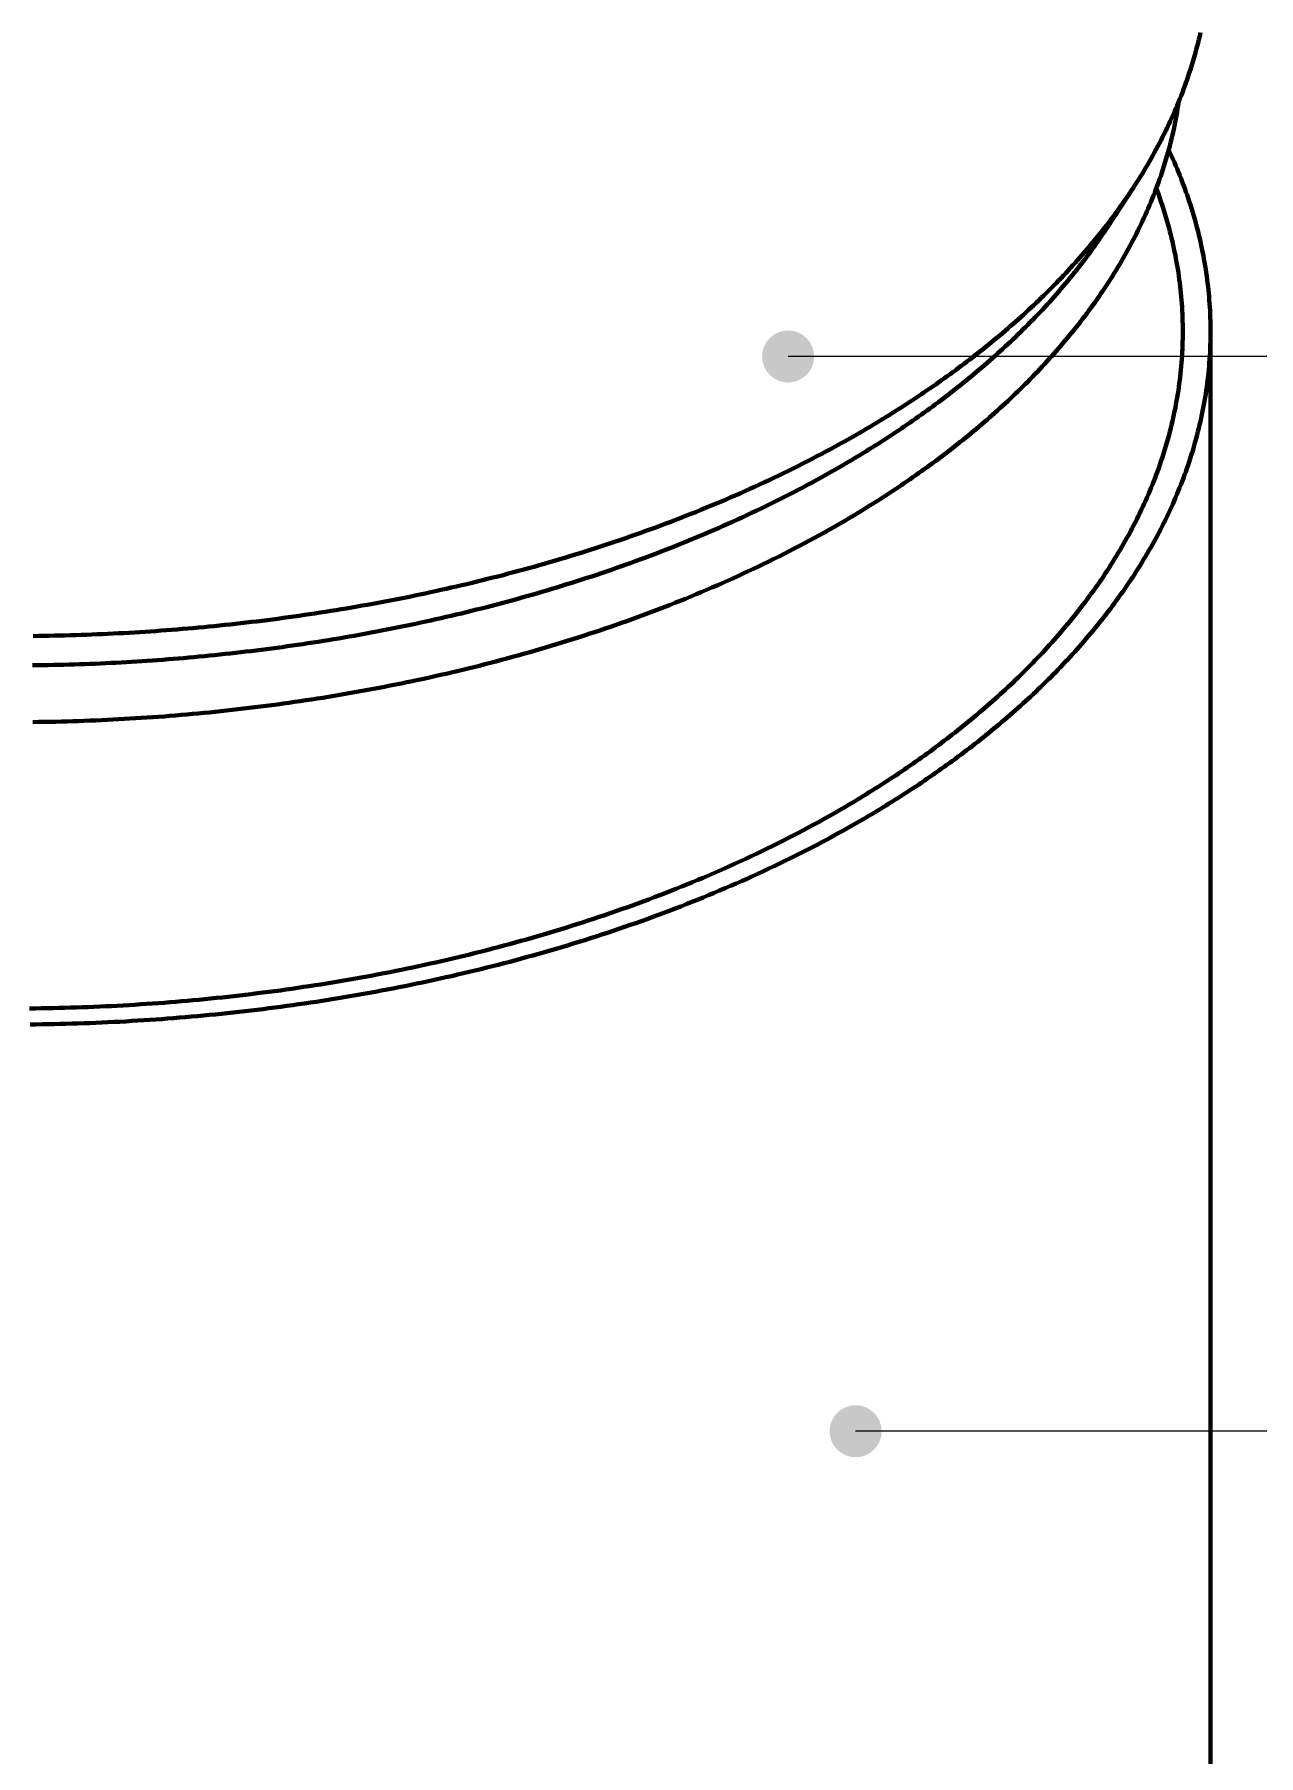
# Model space of a CAD drawing. Header units: millimetres. Extents: x 0 to 420, y 0 to 297.
# Drawn here: x 139.09 to 167.29, y 142.53 to 182.17 of the extents above; entities that cross this region are included whole.
import ezdxf

# ---------------------------------------------------------------- set-up
doc = ezdxf.new("R2010")
doc.units = ezdxf.units.MM
doc.layers.add('01-VISIBLE', color=7, linetype='CONTINUOUS', lineweight=70)
doc.layers.add('08-FINA', color=5, linetype='CONTINUOUS', lineweight=18)

msp = doc.modelspace()

# ---------------------------------------------------------------- hatches: boundary and pattern name
at = {"layer": '08-FINA'}
h = msp.add_hatch(color=7, dxfattribs=at)
h.dxf.hatch_style = 1
edge = h.paths.add_edge_path()
edge.add_arc((156.454, 174.753), 0.6, 0, 360)
h = msp.add_hatch(color=7, dxfattribs=at)
h.dxf.hatch_style = 1
edge = h.paths.add_edge_path()
edge.add_arc((158.008, 149.999), 0.6, 0, 360)

# ---------------------------------------------------------------- linework, layer by layer
at = {"layer": '01-VISIBLE'}
for p, q in [((163.801, 177.718), (164.4, 178.632)), ((166.186, 94.823), (166.186, 175.33))]:
    msp.add_line(p, q, dxfattribs=at)
for points in [[(164.4, 178.632), (164.443, 178.699), (164.487, 178.767), (164.529, 178.834), (164.572, 178.902), (164.614, 178.971), (164.655, 179.039), (164.696, 179.108), (164.737, 179.177), (164.777, 179.246), (164.817, 179.316), (164.856, 179.385), (164.895, 179.456), (164.933, 179.526), (164.971, 179.596), (165.008, 179.667), (165.045, 179.738), (165.081, 179.81), (165.117, 179.881), (165.152, 179.953), (165.187, 180.025), (165.221, 180.098), (165.255, 180.17), (165.289, 180.243), (165.321, 180.316), (165.353, 180.389), (165.385, 180.463), (165.416, 180.537), (165.447, 180.611), (165.477, 180.685), (165.506, 180.759), (165.535, 180.834), (165.563, 180.909), (165.591, 180.984), (165.618, 181.059), (165.645, 181.135), (165.671, 181.211), (165.696, 181.287), (165.721, 181.363), (165.745, 181.439), (165.769, 181.516), (165.792, 181.592), (165.814, 181.669), (165.836, 181.746), (165.857, 181.823), (165.878, 181.901), (165.898, 181.978), (165.917, 182.056), (165.935, 182.134), (165.953, 182.212)], [(157.635, 170.898), (157.704, 170.938), (157.773, 170.979), (157.842, 171.019), (157.911, 171.06), (157.98, 171.101), (158.049, 171.142), (158.117, 171.184), (158.186, 171.226), (158.254, 171.268), (158.322, 171.31), (158.39, 171.352), (158.458, 171.395), (158.526, 171.438), (158.593, 171.481), (158.661, 171.524), (158.728, 171.568), (158.795, 171.612), (158.862, 171.656), (158.929, 171.7), (158.996, 171.744), (159.062, 171.789), (159.128, 171.834), (159.195, 171.879), (159.261, 171.925), (159.327, 171.97), (159.392, 172.016), (159.458, 172.062), (159.523, 172.109), (159.588, 172.155), (159.653, 172.202), (159.718, 172.249), (159.783, 172.297), (159.847, 172.344), (159.912, 172.392), (159.976, 172.44), (160.04, 172.489), (160.103, 172.537), (160.167, 172.586), (160.23, 172.635), (160.293, 172.685), (160.356, 172.734), (160.419, 172.784), (160.482, 172.834), (160.544, 172.885), (160.606, 172.935), (160.668, 172.986), (160.73, 173.037), (160.791, 173.089), (160.852, 173.14), (160.913, 173.192), (160.974, 173.245), (161.035, 173.297), (161.095, 173.35), (161.155, 173.403), (161.215, 173.456), (161.275, 173.509), (161.334, 173.563), (161.394, 173.617), (161.453, 173.672), (161.511, 173.726), (161.57, 173.781), (161.628, 173.836), (161.686, 173.891), (161.744, 173.947), (161.801, 174.003), (161.858, 174.059), (161.915, 174.116), (161.972, 174.172), (162.028, 174.23), (162.084, 174.287), (162.14, 174.344), (162.195, 174.402), (162.25, 174.46), (162.305, 174.519), (162.36, 174.578), (162.414, 174.636), (162.468, 174.696), (162.522, 174.755), (162.575, 174.815), (162.628, 174.875), (162.681, 174.936), (162.733, 174.996), (162.785, 175.057), (162.837, 175.118), (162.888, 175.18), (162.939, 175.242), (162.99, 175.304), (163.04, 175.366), (163.09, 175.429), (163.14, 175.492), (163.189, 175.555), (163.238, 175.618), (163.287, 175.682), (163.335, 175.746), (163.383, 175.811), (163.43, 175.875), (163.477, 175.94), (163.524, 176.005), (163.57, 176.071), (163.616, 176.136), (163.661, 176.203), (163.706, 176.269), (163.751, 176.335), (163.795, 176.402), (163.839, 176.469), (163.882, 176.537), (163.925, 176.605), (163.968, 176.673), (164.009, 176.741), (164.051, 176.809), (164.092, 176.878), (164.133, 176.947), (164.173, 177.017), (164.213, 177.086), (164.252, 177.156), (164.29, 177.226), (164.329, 177.297), (164.366, 177.368), (164.404, 177.439), (164.44, 177.51), (164.477, 177.581), (164.512, 177.653), (164.548, 177.725), (164.582, 177.797), (164.616, 177.87), (164.65, 177.943), (164.683, 178.016), (164.716, 178.089), (164.748, 178.162), (164.779, 178.236), (164.81, 178.31), (164.84, 178.384), (164.87, 178.459), (164.899, 178.533), (164.928, 178.608), (164.956, 178.683), (164.983, 178.759), (165.01, 178.834), (165.036, 178.91), (165.062, 178.986), (165.087, 179.062), (165.111, 179.138), (165.135, 179.215), (165.158, 179.292), (165.18, 179.369), (165.202, 179.446), (165.223, 179.523), (165.244, 179.601), (165.264, 179.678), (165.283, 179.756), (165.302, 179.834), (165.32, 179.912), (165.337, 179.99), (165.354, 180.069), (165.37, 180.147), (165.385, 180.226), (165.399, 180.305), (165.413, 180.384), (165.427, 180.463), (165.439, 180.542), (165.451, 180.621)], [(166.186, 175.33), (166.185, 175.41), (166.184, 175.49), (166.182, 175.57), (166.18, 175.65), (166.177, 175.73), (166.173, 175.81), (166.169, 175.89), (166.163, 175.97), (166.157, 176.05), (166.151, 176.13), (166.144, 176.21), (166.136, 176.289), (166.127, 176.369), (166.118, 176.449), (166.108, 176.528), (166.097, 176.607), (166.085, 176.687), (166.073, 176.766), (166.061, 176.845), (166.047, 176.924), (166.033, 177.003), (166.019, 177.082), (166.003, 177.16), (165.987, 177.239), (165.97, 177.317), (165.953, 177.395), (165.935, 177.474), (165.916, 177.551), (165.897, 177.629), (165.877, 177.707), (165.857, 177.784), (165.836, 177.862), (165.814, 177.939), (165.791, 178.016), (165.768, 178.092), (165.745, 178.169), (165.72, 178.245), (165.696, 178.321), (165.67, 178.397), (165.644, 178.473), (165.618, 178.549), (165.59, 178.624), (165.563, 178.699), (165.534, 178.774), (165.505, 178.849), (165.476, 178.924), (165.446, 178.998), (165.415, 179.072), (165.384, 179.146), (165.352, 179.219), (165.32, 179.293), (165.287, 179.366), (165.254, 179.439), (165.22, 179.511)], [(158.087, 172.988), (158.157, 173.029), (158.226, 173.069), (158.296, 173.11), (158.365, 173.151), (158.435, 173.192), (158.504, 173.234), (158.573, 173.276), (158.641, 173.318), (158.71, 173.36), (158.779, 173.402), (158.847, 173.445), (158.915, 173.488), (158.984, 173.531), (159.052, 173.574), (159.119, 173.618), (159.187, 173.661), (159.255, 173.705), (159.322, 173.749), (159.389, 173.794), (159.456, 173.839), (159.523, 173.883), (159.59, 173.929), (159.657, 173.974), (159.723, 174.02), (159.79, 174.065), (159.856, 174.111), (159.922, 174.158), (159.987, 174.204), (160.053, 174.251), (160.119, 174.298), (160.184, 174.345), (160.249, 174.393), (160.314, 174.441), (160.379, 174.489), (160.443, 174.537), (160.508, 174.585), (160.572, 174.634), (160.636, 174.683), (160.7, 174.732), (160.763, 174.782), (160.827, 174.831), (160.89, 174.881), (160.953, 174.932), (161.016, 174.982), (161.079, 175.033), (161.141, 175.084), (161.203, 175.135), (161.265, 175.186), (161.327, 175.238), (161.389, 175.29), (161.45, 175.342), (161.511, 175.395), (161.572, 175.448), (161.633, 175.501), (161.693, 175.554), (161.754, 175.608), (161.814, 175.661), (161.873, 175.715), (161.933, 175.77), (161.992, 175.824), (162.051, 175.879), (162.11, 175.934), (162.169, 175.99), (162.227, 176.045), (162.285, 176.101), (162.343, 176.158), (162.4, 176.214), (162.458, 176.271), (162.515, 176.328), (162.571, 176.385), (162.628, 176.443), (162.684, 176.501), (162.74, 176.559), (162.795, 176.617), (162.85, 176.676), (162.905, 176.735), (162.96, 176.794), (163.015, 176.853), (163.069, 176.913), (163.122, 176.973), (163.176, 177.034), (163.229, 177.094), (163.282, 177.155), (163.334, 177.216), (163.387, 177.278), (163.438, 177.339), (163.49, 177.401), (163.541, 177.464), (163.592, 177.526), (163.642, 177.589), (163.693, 177.652), (163.742, 177.715), (163.792, 177.779), (163.841, 177.843), (163.89, 177.907), (163.938, 177.972), (163.986, 178.037), (164.033, 178.102), (164.081, 178.167), (164.127, 178.233), (164.174, 178.299), (164.22, 178.365), (164.265, 178.431), (164.311, 178.498), (164.355, 178.565), (164.4, 178.632)], [(165.546, 175.33), (165.545, 175.41), (165.544, 175.49), (165.542, 175.57), (165.54, 175.651), (165.537, 175.731), (165.533, 175.811), (165.528, 175.891), (165.523, 175.971), (165.517, 176.051), (165.51, 176.131), (165.502, 176.211), (165.494, 176.291), (165.485, 176.371), (165.476, 176.451), (165.465, 176.53), (165.454, 176.61), (165.443, 176.689), (165.43, 176.769), (165.417, 176.848), (165.404, 176.927), (165.389, 177.006), (165.374, 177.085), (165.358, 177.163), (165.342, 177.242), (165.325, 177.32), (165.307, 177.399), (165.288, 177.477), (165.269, 177.555), (165.249, 177.633), (165.229, 177.71), (165.208, 177.788), (165.186, 177.865), (165.164, 177.942), (165.141, 178.019), (165.117, 178.096), (165.093, 178.172), (165.068, 178.249), (165.043, 178.325), (165.017, 178.401), (164.99, 178.476), (164.963, 178.552), (164.935, 178.627)], [(157.635, 172.204), (157.704, 172.245), (157.773, 172.285), (157.842, 172.326), (157.912, 172.367), (157.98, 172.408), (158.049, 172.449), (158.118, 172.491), (158.186, 172.533), (158.255, 172.575), (158.323, 172.617), (158.391, 172.659), (158.459, 172.702), (158.527, 172.745), (158.595, 172.788), (158.662, 172.831), (158.729, 172.875), (158.797, 172.919), (158.864, 172.963), (158.931, 173.007), (158.997, 173.052), (159.064, 173.097), (159.13, 173.142), (159.197, 173.187), (159.263, 173.232), (159.329, 173.278), (159.394, 173.324), (159.46, 173.37), (159.525, 173.417), (159.591, 173.464), (159.656, 173.511), (159.721, 173.558), (159.785, 173.605), (159.85, 173.653), (159.914, 173.701), (159.979, 173.749), (160.043, 173.797), (160.106, 173.846), (160.17, 173.895), (160.233, 173.944), (160.297, 173.994), (160.36, 174.043), (160.422, 174.093), (160.485, 174.143), (160.547, 174.194), (160.61, 174.245), (160.672, 174.296), (160.733, 174.347), (160.795, 174.398), (160.856, 174.45), (160.917, 174.502), (160.978, 174.554), (161.039, 174.607), (161.099, 174.66), (161.16, 174.713), (161.22, 174.766), (161.279, 174.82), (161.339, 174.874), (161.398, 174.928), (161.457, 174.982), (161.516, 175.037), (161.574, 175.092), (161.633, 175.147), (161.691, 175.202), (161.748, 175.258), (161.806, 175.314), (161.863, 175.371), (161.92, 175.427), (161.977, 175.484), (162.033, 175.541), (162.089, 175.598), (162.145, 175.656), (162.2, 175.714), (162.256, 175.772), (162.31, 175.831), (162.365, 175.89), (162.419, 175.949), (162.473, 176.008), (162.527, 176.068), (162.581, 176.128), (162.634, 176.188), (162.686, 176.248), (162.739, 176.309), (162.791, 176.37), (162.843, 176.432), (162.894, 176.493), (162.945, 176.555), (162.996, 176.617), (163.046, 176.68), (163.096, 176.742), (163.146, 176.805), (163.195, 176.869), (163.244, 176.932), (163.293, 176.996), (163.341, 177.06), (163.389, 177.125), (163.436, 177.19), (163.483, 177.255), (163.53, 177.32), (163.576, 177.386), (163.622, 177.451), (163.667, 177.518), (163.712, 177.584), (163.757, 177.651), (163.801, 177.718)], [(157.635, 164.303), (157.704, 164.343), (157.773, 164.384), (157.843, 164.424), (157.912, 164.465), (157.981, 164.506), (158.049, 164.548), (158.118, 164.589), (158.187, 164.631), (158.255, 164.673), (158.323, 164.715), (158.391, 164.758), (158.459, 164.801), (158.527, 164.844), (158.595, 164.887), (158.663, 164.93), (158.73, 164.974), (158.797, 165.018), (158.864, 165.062), (158.931, 165.106), (158.998, 165.151), (159.065, 165.196), (159.131, 165.241), (159.197, 165.286), (159.264, 165.331), (159.33, 165.377), (159.395, 165.423), (159.461, 165.469), (159.526, 165.516), (159.592, 165.563), (159.657, 165.61), (159.722, 165.657), (159.787, 165.704), (159.851, 165.752), (159.916, 165.8), (159.98, 165.848), (160.044, 165.897), (160.108, 165.945), (160.171, 165.994), (160.235, 166.044), (160.298, 166.093), (160.361, 166.143), (160.424, 166.193), (160.486, 166.243), (160.549, 166.293), (160.611, 166.344), (160.673, 166.395), (160.735, 166.446), (160.797, 166.498), (160.858, 166.55), (160.919, 166.602), (160.98, 166.654), (161.041, 166.707), (161.101, 166.76), (161.161, 166.813), (161.221, 166.866), (161.281, 166.92), (161.341, 166.974), (161.4, 167.028), (161.459, 167.082), (161.518, 167.137), (161.576, 167.192), (161.634, 167.247), (161.692, 167.303), (161.75, 167.358), (161.808, 167.414), (161.865, 167.471), (161.922, 167.527), (161.979, 167.584), (162.035, 167.641), (162.091, 167.699), (162.147, 167.757), (162.202, 167.815), (162.258, 167.873), (162.313, 167.931), (162.367, 167.99), (162.422, 168.049), (162.476, 168.109), (162.529, 168.168), (162.583, 168.228), (162.636, 168.289), (162.689, 168.349), (162.741, 168.41), (162.793, 168.471), (162.845, 168.533), (162.896, 168.594), (162.947, 168.656), (162.998, 168.718), (163.048, 168.781), (163.099, 168.844), (163.148, 168.907), (163.198, 168.97), (163.246, 169.034), (163.295, 169.098), (163.343, 169.162), (163.391, 169.226), (163.438, 169.291), (163.486, 169.356), (163.532, 169.422), (163.578, 169.487), (163.624, 169.553), (163.67, 169.619), (163.715, 169.686), (163.759, 169.753), (163.803, 169.82), (163.847, 169.887), (163.891, 169.955), (163.933, 170.023), (163.976, 170.091), (164.018, 170.159), (164.059, 170.228), (164.1, 170.297), (164.141, 170.366), (164.181, 170.436), (164.221, 170.506), (164.26, 170.576), (164.299, 170.646), (164.337, 170.717), (164.375, 170.788), (164.412, 170.859), (164.448, 170.93), (164.485, 171.002), (164.52, 171.074), (164.555, 171.146), (164.59, 171.218), (164.624, 171.291), (164.658, 171.364), (164.691, 171.437), (164.723, 171.511), (164.755, 171.584), (164.786, 171.658), (164.817, 171.732), (164.847, 171.807), (164.877, 171.881), (164.906, 171.956), (164.935, 172.031), (164.962, 172.107), (164.99, 172.182), (165.016, 172.258), (165.043, 172.334), (165.068, 172.41), (165.093, 172.486), (165.117, 172.563), (165.141, 172.64), (165.164, 172.717), (165.186, 172.794), (165.208, 172.871), (165.229, 172.949), (165.249, 173.026), (165.269, 173.104), (165.288, 173.182), (165.307, 173.26), (165.324, 173.338), (165.342, 173.417), (165.358, 173.495), (165.374, 173.574), (165.389, 173.653), (165.403, 173.732), (165.417, 173.811), (165.43, 173.89), (165.443, 173.97), (165.454, 174.049), (165.465, 174.129), (165.476, 174.208), (165.485, 174.288), (165.494, 174.368), (165.502, 174.448), (165.51, 174.528), (165.517, 174.608), (165.523, 174.688), (165.528, 174.768), (165.533, 174.848), (165.537, 174.928), (165.54, 175.008), (165.542, 175.089), (165.544, 175.169), (165.545, 175.249), (165.546, 175.33)], [(158.087, 164.041), (158.157, 164.082), (158.226, 164.122), (158.295, 164.163), (158.365, 164.204), (158.434, 164.245), (158.502, 164.287), (158.571, 164.328), (158.64, 164.37), (158.708, 164.412), (158.777, 164.454), (158.845, 164.497), (158.913, 164.539), (158.981, 164.582), (159.049, 164.626), (159.117, 164.669), (159.184, 164.713), (159.251, 164.756), (159.319, 164.8), (159.386, 164.845), (159.453, 164.889), (159.519, 164.934), (159.586, 164.979), (159.652, 165.024), (159.719, 165.07), (159.785, 165.115), (159.851, 165.161), (159.917, 165.207), (159.982, 165.254), (160.048, 165.301), (160.113, 165.347), (160.178, 165.394), (160.243, 165.442), (160.308, 165.489), (160.373, 165.537), (160.437, 165.585), (160.501, 165.634), (160.565, 165.682), (160.629, 165.731), (160.693, 165.78), (160.756, 165.829), (160.82, 165.879), (160.883, 165.929), (160.946, 165.979), (161.008, 166.029), (161.071, 166.08), (161.133, 166.13), (161.195, 166.181), (161.257, 166.233), (161.319, 166.284), (161.38, 166.336), (161.441, 166.388), (161.502, 166.441), (161.563, 166.493), (161.624, 166.546), (161.684, 166.599), (161.744, 166.652), (161.804, 166.706), (161.864, 166.76), (161.923, 166.814), (161.982, 166.869), (162.041, 166.923), (162.1, 166.978), (162.158, 167.033), (162.217, 167.089), (162.275, 167.145), (162.332, 167.201), (162.39, 167.257), (162.447, 167.313), (162.504, 167.37), (162.56, 167.427), (162.617, 167.485), (162.673, 167.542), (162.728, 167.6), (162.784, 167.658), (162.839, 167.717), (162.894, 167.775), (162.948, 167.834), (163.003, 167.894), (163.057, 167.953), (163.111, 168.013), (163.164, 168.073), (163.217, 168.133), (163.27, 168.194), (163.322, 168.255), (163.374, 168.316), (163.426, 168.378), (163.478, 168.439), (163.529, 168.502), (163.579, 168.564), (163.63, 168.626), (163.68, 168.689), (163.73, 168.752), (163.779, 168.816), (163.828, 168.88), (163.877, 168.944), (163.925, 169.008), (163.973, 169.072), (164.021, 169.137), (164.068, 169.202), (164.114, 169.268), (164.161, 169.333), (164.207, 169.399), (164.252, 169.465), (164.298, 169.532), (164.342, 169.599), (164.387, 169.666), (164.431, 169.733), (164.474, 169.801), (164.517, 169.868), (164.56, 169.937), (164.602, 170.005), (164.644, 170.074), (164.685, 170.143), (164.726, 170.212), (164.767, 170.281), (164.807, 170.351), (164.846, 170.421), (164.885, 170.491), (164.924, 170.562), (164.962, 170.633), (164.999, 170.704), (165.036, 170.775), (165.073, 170.847), (165.109, 170.918), (165.145, 170.99), (165.18, 171.063), (165.214, 171.135), (165.248, 171.208), (165.282, 171.281), (165.315, 171.355), (165.347, 171.428), (165.379, 171.502), (165.41, 171.576), (165.441, 171.65), (165.471, 171.725), (165.501, 171.799), (165.53, 171.874), (165.559, 171.949), (165.587, 172.025), (165.614, 172.1), (165.641, 172.176), (165.667, 172.252), (165.693, 172.328), (165.718, 172.405), (165.742, 172.481), (165.766, 172.558), (165.789, 172.635), (165.811, 172.712), (165.833, 172.79), (165.855, 172.867), (165.875, 172.945), (165.895, 173.023), (165.915, 173.101), (165.933, 173.179), (165.952, 173.257), (165.969, 173.336), (165.986, 173.414), (166.002, 173.493), (166.017, 173.572), (166.032, 173.651), (166.046, 173.73), (166.06, 173.809), (166.073, 173.889), (166.085, 173.968), (166.096, 174.048), (166.107, 174.127), (166.117, 174.207), (166.127, 174.287), (166.135, 174.367), (166.143, 174.447), (166.151, 174.527), (166.157, 174.607), (166.163, 174.687), (166.168, 174.767), (166.173, 174.847), (166.177, 174.928), (166.18, 175.008), (166.182, 175.088), (166.184, 175.169), (166.185, 175.249), (166.186, 175.33)], [(139.059, 168.315), (139.182, 168.317), (139.305, 168.319), (139.428, 168.321), (139.551, 168.323), (139.674, 168.326), (139.797, 168.329), (139.92, 168.333), (140.043, 168.336), (140.166, 168.34), (140.289, 168.345), (140.412, 168.349), (140.535, 168.354), (140.657, 168.36), (140.78, 168.365), (140.903, 168.371), (141.026, 168.377), (141.149, 168.384), (141.271, 168.391), (141.394, 168.398), (141.517, 168.406), (141.64, 168.414), (141.762, 168.422), (141.885, 168.43), (142.008, 168.439), (142.13, 168.448), (142.253, 168.458), (142.376, 168.467), (142.498, 168.477), (142.621, 168.488), (142.743, 168.499), (142.866, 168.51), (142.988, 168.521), (143.11, 168.533), (143.233, 168.545), (143.355, 168.557), (143.478, 168.57), (143.6, 168.583), (143.722, 168.596), (143.844, 168.61), (143.966, 168.624), (144.089, 168.638), (144.211, 168.652), (144.333, 168.667), (144.455, 168.683), (144.577, 168.698), (144.699, 168.714), (144.821, 168.73), (144.942, 168.747), (145.064, 168.764), (145.186, 168.781), (145.308, 168.799), (145.429, 168.817), (145.551, 168.835), (145.673, 168.854), (145.794, 168.872), (145.916, 168.892), (146.037, 168.911), (146.158, 168.931), (146.28, 168.951), (146.401, 168.972), (146.522, 168.993), (146.643, 169.014), (146.764, 169.036), (146.885, 169.058), (147.006, 169.08), (147.127, 169.103), (147.248, 169.126), (147.369, 169.149), (147.489, 169.173), (147.61, 169.197), (147.73, 169.221), (147.851, 169.246), (147.971, 169.271), (148.092, 169.296), (148.212, 169.322), (148.332, 169.348), (148.452, 169.375), (148.572, 169.401), (148.692, 169.429), (148.812, 169.456), (148.932, 169.484), (149.051, 169.512), (149.171, 169.541), (149.29, 169.57), (149.41, 169.599), (149.529, 169.629), (149.648, 169.659), (149.768, 169.689), (149.887, 169.72), (150.006, 169.751), (150.125, 169.782), (150.243, 169.814), (150.362, 169.847), (150.481, 169.879), (150.599, 169.912), (150.717, 169.945), (150.836, 169.979), (150.954, 170.013), (151.072, 170.048), (151.19, 170.083), (151.308, 170.118), (151.425, 170.153), (151.543, 170.189), (151.66, 170.226), (151.778, 170.262), (151.895, 170.3), (152.012, 170.337), (152.129, 170.375), (152.246, 170.413), (152.363, 170.452), (152.479, 170.491), (152.596, 170.531), (152.712, 170.57), (152.828, 170.611), (152.944, 170.651), (153.06, 170.693), (153.176, 170.734), (153.292, 170.776), (153.407, 170.818), (153.522, 170.861), (153.638, 170.904), (153.753, 170.948), (153.867, 170.992), (153.982, 171.036), (154.097, 171.081), (154.211, 171.126), (154.325, 171.171), (154.439, 171.218), (154.553, 171.264), (154.667, 171.311), (154.78, 171.358), (154.894, 171.406), (155.007, 171.454), (155.12, 171.503), (155.232, 171.552), (155.345, 171.601), (155.457, 171.651), (155.57, 171.702), (155.682, 171.752), (155.793, 171.804), (155.905, 171.856), (156.016, 171.908), (156.127, 171.96), (156.238, 172.013), (156.349, 172.067), (156.459, 172.121), (156.57, 172.175), (156.68, 172.23), (156.789, 172.286), (156.899, 172.342), (157.008, 172.398), (157.117, 172.455), (157.226, 172.512), (157.335, 172.57), (157.443, 172.628), (157.551, 172.687), (157.659, 172.746), (157.766, 172.806), (157.873, 172.866), (157.98, 172.927), (158.087, 172.988)], [(139.047, 167.64), (139.167, 167.641), (139.287, 167.643), (139.408, 167.645), (139.528, 167.648), (139.648, 167.65), (139.768, 167.653), (139.888, 167.657), (140.008, 167.66), (140.128, 167.664), (140.248, 167.668), (140.368, 167.673), (140.488, 167.678), (140.608, 167.683), (140.728, 167.688), (140.848, 167.694), (140.968, 167.7), (141.088, 167.707), (141.208, 167.714), (141.328, 167.721), (141.448, 167.728), (141.568, 167.736), (141.688, 167.744), (141.808, 167.752), (141.927, 167.76), (142.047, 167.769), (142.167, 167.779), (142.287, 167.788), (142.406, 167.798), (142.526, 167.808), (142.646, 167.819), (142.765, 167.829), (142.885, 167.84), (143.005, 167.852), (143.124, 167.864), (143.244, 167.876), (143.363, 167.888), (143.483, 167.901), (143.602, 167.914), (143.721, 167.927), (143.841, 167.941), (143.96, 167.955), (144.079, 167.969), (144.199, 167.984), (144.318, 167.999), (144.437, 168.014), (144.556, 168.029), (144.675, 168.045), (144.794, 168.061), (144.913, 168.078), (145.032, 168.095), (145.151, 168.112), (145.27, 168.129), (145.389, 168.147), (145.507, 168.165), (145.626, 168.184), (145.745, 168.203), (145.863, 168.222), (145.982, 168.241), (146.1, 168.261), (146.219, 168.281), (146.337, 168.302), (146.455, 168.322), (146.574, 168.344), (146.692, 168.365), (146.81, 168.387), (146.928, 168.409), (147.046, 168.431), (147.164, 168.454), (147.282, 168.477), (147.4, 168.501), (147.518, 168.524), (147.635, 168.549), (147.753, 168.573), (147.87, 168.598), (147.988, 168.623), (148.105, 168.649), (148.223, 168.674), (148.34, 168.701), (148.457, 168.727), (148.574, 168.754), (148.691, 168.781), (148.808, 168.809), (148.925, 168.837), (149.041, 168.865), (149.158, 168.894), (149.275, 168.923), (149.391, 168.952), (149.508, 168.982), (149.624, 169.012), (149.74, 169.042), (149.856, 169.073), (149.972, 169.104), (150.088, 169.135), (150.204, 169.167), (150.32, 169.199), (150.435, 169.232), (150.551, 169.265), (150.666, 169.298), (150.782, 169.332), (150.897, 169.366), (151.012, 169.4), (151.127, 169.435), (151.242, 169.47), (151.357, 169.506), (151.471, 169.542), (151.586, 169.578), (151.7, 169.615), (151.814, 169.652), (151.929, 169.689), (152.043, 169.727), (152.156, 169.765), (152.27, 169.804), (152.384, 169.843), (152.497, 169.882), (152.611, 169.922), (152.724, 169.962), (152.837, 170.002), (152.95, 170.043), (153.063, 170.085), (153.175, 170.126), (153.288, 170.168), (153.4, 170.211), (153.513, 170.254), (153.625, 170.297), (153.736, 170.341), (153.848, 170.385), (153.96, 170.43), (154.071, 170.475), (154.182, 170.52), (154.293, 170.566), (154.404, 170.612), (154.515, 170.659), (154.625, 170.706), (154.736, 170.753), (154.846, 170.801), (154.956, 170.85), (155.066, 170.898), (155.175, 170.948), (155.285, 170.997), (155.394, 171.047), (155.503, 171.098), (155.612, 171.149), (155.72, 171.2), (155.829, 171.252), (155.937, 171.304), (156.045, 171.357), (156.152, 171.41), (156.26, 171.464), (156.367, 171.518), (156.474, 171.573), (156.581, 171.628), (156.687, 171.683), (156.794, 171.739), (156.9, 171.796), (157.005, 171.853), (157.111, 171.91), (157.216, 171.968), (157.321, 172.026), (157.426, 172.085), (157.53, 172.145), (157.635, 172.204)], [(139.054, 166.333), (139.186, 166.335), (139.317, 166.337), (139.449, 166.339), (139.58, 166.342), (139.712, 166.345), (139.843, 166.349), (139.975, 166.353), (140.106, 166.357), (140.237, 166.362), (140.369, 166.367), (140.5, 166.372), (140.632, 166.378), (140.763, 166.384), (140.894, 166.39), (141.026, 166.397), (141.157, 166.404), (141.288, 166.412), (141.42, 166.42), (141.551, 166.428), (141.682, 166.437), (141.813, 166.446), (141.945, 166.455), (142.076, 166.465), (142.207, 166.475), (142.338, 166.486), (142.469, 166.497), (142.6, 166.508), (142.731, 166.52), (142.862, 166.532), (142.993, 166.544), (143.124, 166.557), (143.255, 166.57), (143.385, 166.584), (143.516, 166.598), (143.647, 166.612), (143.778, 166.627), (143.908, 166.642), (144.039, 166.658), (144.17, 166.674), (144.3, 166.69), (144.43, 166.707), (144.561, 166.724), (144.691, 166.741), (144.822, 166.759), (144.952, 166.777), (145.082, 166.796), (145.212, 166.815), (145.342, 166.834), (145.472, 166.854), (145.602, 166.874), (145.732, 166.894), (145.862, 166.915), (145.992, 166.937), (146.122, 166.958), (146.251, 166.98), (146.381, 167.003), (146.51, 167.026), (146.64, 167.049), (146.769, 167.073), (146.898, 167.097), (147.028, 167.121), (147.157, 167.146), (147.286, 167.172), (147.415, 167.197), (147.544, 167.223), (147.672, 167.25), (147.801, 167.277), (147.93, 167.304), (148.058, 167.332), (148.187, 167.36), (148.315, 167.389), (148.444, 167.418), (148.572, 167.447), (148.7, 167.477), (148.828, 167.507), (148.956, 167.538), (149.084, 167.569), (149.211, 167.6), (149.339, 167.632), (149.466, 167.665), (149.594, 167.697), (149.721, 167.731), (149.848, 167.764), (149.975, 167.798), (150.102, 167.833), (150.229, 167.868), (150.356, 167.903), (150.482, 167.939), (150.609, 167.975), (150.735, 168.012), (150.861, 168.049), (150.987, 168.086), (151.113, 168.124), (151.239, 168.163), (151.364, 168.202), (151.49, 168.241), (151.615, 168.281), (151.74, 168.321), (151.865, 168.362), (151.99, 168.403), (152.115, 168.445), (152.24, 168.487), (152.364, 168.529), (152.488, 168.572), (152.613, 168.616), (152.737, 168.66), (152.86, 168.704), (152.984, 168.749), (153.107, 168.795), (153.231, 168.841), (153.354, 168.887), (153.477, 168.934), (153.599, 168.981), (153.722, 169.029), (153.844, 169.077), (153.966, 169.126), (154.088, 169.175), (154.21, 169.225), (154.332, 169.275), (154.453, 169.326), (154.574, 169.377), (154.695, 169.429), (154.816, 169.482), (154.936, 169.534), (155.056, 169.588), (155.176, 169.642), (155.296, 169.696), (155.415, 169.751), (155.535, 169.806), (155.654, 169.862), (155.772, 169.919), (155.891, 169.976), (156.009, 170.033), (156.127, 170.092), (156.245, 170.15), (156.362, 170.209), (156.479, 170.269), (156.596, 170.33), (156.713, 170.39), (156.829, 170.452), (156.945, 170.514), (157.061, 170.577), (157.176, 170.64), (157.291, 170.703), (157.406, 170.768), (157.52, 170.833), (157.635, 170.898)], [(138.978, 159.737), (139.112, 159.739), (139.247, 159.741), (139.382, 159.743), (139.517, 159.746), (139.652, 159.749), (139.786, 159.752), (139.921, 159.756), (140.056, 159.76), (140.19, 159.765), (140.325, 159.77), (140.46, 159.775), (140.595, 159.781), (140.729, 159.787), (140.864, 159.793), (140.998, 159.8), (141.133, 159.808), (141.268, 159.815), (141.402, 159.823), (141.537, 159.832), (141.671, 159.841), (141.806, 159.85), (141.94, 159.86), (142.075, 159.87), (142.209, 159.88), (142.343, 159.891), (142.478, 159.902), (142.612, 159.914), (142.746, 159.926), (142.88, 159.938), (143.015, 159.951), (143.149, 159.964), (143.283, 159.978), (143.417, 159.992), (143.551, 160.007), (143.685, 160.021), (143.819, 160.037), (143.953, 160.052), (144.086, 160.068), (144.22, 160.085), (144.354, 160.101), (144.488, 160.119), (144.621, 160.136), (144.755, 160.154), (144.888, 160.173), (145.022, 160.192), (145.155, 160.211), (145.289, 160.231), (145.422, 160.251), (145.555, 160.271), (145.688, 160.292), (145.821, 160.313), (145.954, 160.335), (146.087, 160.357), (146.22, 160.38), (146.353, 160.403), (146.486, 160.426), (146.619, 160.45), (146.751, 160.474), (146.884, 160.499), (147.016, 160.524), (147.148, 160.549), (147.281, 160.575), (147.413, 160.602), (147.545, 160.628), (147.677, 160.656), (147.809, 160.683), (147.941, 160.711), (148.073, 160.74), (148.204, 160.769), (148.336, 160.798), (148.467, 160.828), (148.599, 160.858), (148.73, 160.889), (148.861, 160.92), (148.992, 160.951), (149.123, 160.983), (149.254, 161.016), (149.385, 161.049), (149.515, 161.082), (149.646, 161.116), (149.776, 161.15), (149.906, 161.185), (150.036, 161.22), (150.166, 161.255), (150.296, 161.291), (150.426, 161.328), (150.556, 161.365), (150.685, 161.402), (150.815, 161.44), (150.944, 161.478), (151.073, 161.517), (151.202, 161.556), (151.331, 161.596), (151.459, 161.636), (151.588, 161.677), (151.716, 161.718), (151.844, 161.76), (151.972, 161.802), (152.1, 161.845), (152.228, 161.888), (152.356, 161.931), (152.483, 161.975), (152.61, 162.02), (152.737, 162.065), (152.864, 162.11), (152.991, 162.157), (153.117, 162.203), (153.244, 162.25), (153.37, 162.298), (153.496, 162.346), (153.621, 162.394), (153.747, 162.443), (153.872, 162.493), (153.997, 162.543), (154.122, 162.594), (154.247, 162.645), (154.371, 162.697), (154.496, 162.749), (154.62, 162.802), (154.744, 162.855), (154.867, 162.909), (154.99, 162.963), (155.114, 163.018), (155.236, 163.074), (155.359, 163.13), (155.481, 163.186), (155.603, 163.243), (155.725, 163.301), (155.847, 163.359), (155.968, 163.418), (156.089, 163.478), (156.21, 163.537), (156.33, 163.598), (156.45, 163.659), (156.57, 163.721), (156.69, 163.783), (156.809, 163.846), (156.928, 163.909), (157.047, 163.973), (157.165, 164.038), (157.283, 164.103), (157.4, 164.169), (157.518, 164.236), (157.635, 164.303)], [(138.988, 159.368), (139.126, 159.369), (139.264, 159.371), (139.402, 159.374), (139.54, 159.376), (139.678, 159.379), (139.816, 159.383), (139.954, 159.387), (140.092, 159.391), (140.23, 159.396), (140.368, 159.401), (140.505, 159.406), (140.643, 159.412), (140.781, 159.419), (140.919, 159.425), (141.057, 159.432), (141.195, 159.44), (141.332, 159.448), (141.47, 159.456), (141.608, 159.465), (141.745, 159.474), (141.883, 159.483), (142.021, 159.493), (142.158, 159.503), (142.296, 159.514), (142.433, 159.525), (142.571, 159.537), (142.708, 159.549), (142.846, 159.561), (142.983, 159.574), (143.121, 159.587), (143.258, 159.6), (143.395, 159.614), (143.532, 159.629), (143.67, 159.643), (143.807, 159.659), (143.944, 159.674), (144.081, 159.69), (144.218, 159.707), (144.355, 159.723), (144.492, 159.741), (144.629, 159.758), (144.766, 159.776), (144.902, 159.795), (145.039, 159.814), (145.176, 159.833), (145.312, 159.853), (145.449, 159.873), (145.585, 159.893), (145.721, 159.914), (145.858, 159.936), (145.994, 159.958), (146.13, 159.98), (146.266, 160.002), (146.402, 160.026), (146.538, 160.049), (146.674, 160.073), (146.81, 160.097), (146.946, 160.122), (147.081, 160.147), (147.217, 160.173), (147.353, 160.199), (147.488, 160.226), (147.623, 160.253), (147.759, 160.28), (147.894, 160.308), (148.029, 160.336), (148.164, 160.365), (148.299, 160.394), (148.433, 160.424), (148.568, 160.454), (148.703, 160.484), (148.837, 160.515), (148.971, 160.547), (149.106, 160.578), (149.24, 160.611), (149.374, 160.643), (149.508, 160.677), (149.642, 160.71), (149.775, 160.744), (149.909, 160.779), (150.042, 160.814), (150.176, 160.849), (150.309, 160.885), (150.442, 160.922), (150.575, 160.959), (150.708, 160.996), (150.841, 161.034), (150.973, 161.072), (151.106, 161.111), (151.238, 161.15), (151.37, 161.19), (151.502, 161.23), (151.634, 161.271), (151.766, 161.312), (151.897, 161.353), (152.029, 161.396), (152.16, 161.438), (152.291, 161.481), (152.422, 161.525), (152.552, 161.569), (152.683, 161.614), (152.813, 161.659), (152.944, 161.704), (153.074, 161.751), (153.204, 161.797), (153.333, 161.844), (153.463, 161.892), (153.592, 161.94), (153.721, 161.989), (153.85, 162.038), (153.979, 162.088), (154.107, 162.138), (154.236, 162.189), (154.364, 162.24), (154.492, 162.292), (154.619, 162.344), (154.747, 162.397), (154.874, 162.451), (155.001, 162.505), (155.128, 162.559), (155.254, 162.615), (155.38, 162.67), (155.506, 162.726), (155.632, 162.783), (155.758, 162.841), (155.883, 162.898), (156.008, 162.957), (156.133, 163.016), (156.257, 163.076), (156.381, 163.136), (156.505, 163.197), (156.629, 163.258), (156.752, 163.32), (156.875, 163.383), (156.998, 163.446), (157.12, 163.509), (157.242, 163.574), (157.364, 163.639), (157.485, 163.704), (157.606, 163.771), (157.727, 163.837), (157.847, 163.905), (157.967, 163.973), (158.087, 164.041)]]:
    msp.add_lwpolyline(points, dxfattribs=at)
at = {"layer": '08-FINA'}
for p, q in [((212.5, 174.753), (156.454, 174.753)), ((212.5, 149.999), (158.008, 149.999))]:
    msp.add_line(p, q, dxfattribs=at)

doc.saveas('drawing.dxf')
